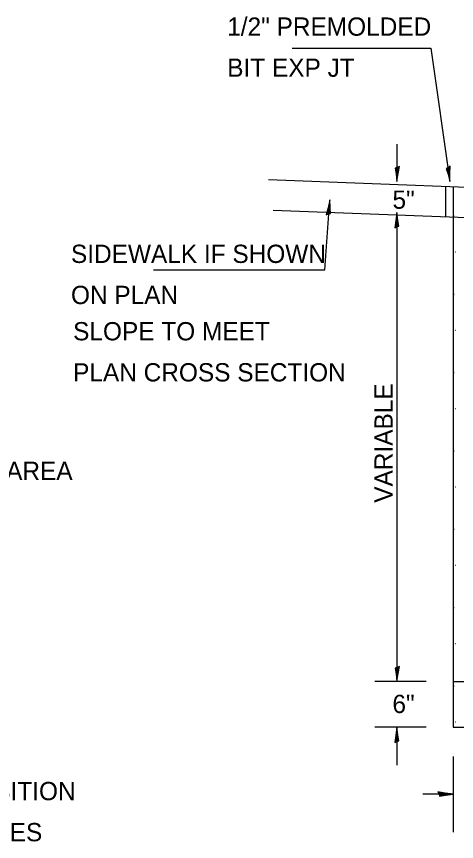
# Model space of a CAD drawing. Extents: x 56621 to 57301, y 43506 to 43946.
# Drawn here: x 57094.5 to 57152.4, y 43602.9 to 43711.3 of the extents above; entities that cross this region are included whole.
import ezdxf

# ---------------------------------------------------------------- set-up
doc = ezdxf.new("R2010")
doc.units = 0
for name, color, linetype in [('Design_EX_Roadway Notes', 7, 'Continuous'), ('Sheets_General Details', 7, 'Continuous'), ('Topo_Building', 7, 'Continuous')]:
    doc.layers.add(name, color=color, linetype=linetype)

msp = doc.modelspace()

# ---------------------------------------------------------------- linework, layer by layer
at = {"layer": 'Design_EX_Roadway Notes'}
for p, q in [((57130.76, 43707.13), (57149, 43707.13)), ((57149, 43707.13), (57151.51, 43689.59)), ((57144.54, 43694.48), (57144.54, 43689.58)), ((57135.05, 43677.98), (57135.7, 43687.18)), ((57144.54, 43685.51), (57144.54, 43623.88)), ((57112.55, 43677.98), (57135.05, 43677.98)), ((57148.38, 43623.88), (57141.65, 43623.88)), ((57148.38, 43617.88), (57141.65, 43617.88)), ((57144.54, 43617.88), (57144.54, 43612.91)), ((57151.93, 43614.02), (57151.93, 43604.11)), ((57151.93, 43609.07), (57147.96, 43609.07))]:
    msp.add_line(p, q, dxfattribs=at)
for points in [[(57144.57, 43691.42), (57144.3, 43691.35), (57144.42, 43690.58), (57144.54, 43689.58), (57144.69, 43690.65), (57144.86, 43691.58), (57144.57, 43691.42), (57144.39, 43691.33), (57144.55, 43690.25), (57144.76, 43691.44), (57144.52, 43691.26), (57144.55, 43690.76), (57144.62, 43691.24)], [(57151.28, 43691.41), (57151.02, 43691.31), (57151.25, 43690.56), (57151.51, 43689.59), (57151.51, 43690.66), (57151.54, 43691.61), (57151.28, 43691.41), (57151.11, 43691.3), (57151.42, 43690.25), (57151.46, 43691.45), (57151.25, 43691.24), (57151.36, 43690.76), (57151.36, 43691.24)], [(57135.54, 43685.35), (57135.82, 43685.4), (57135.76, 43686.18), (57135.7, 43687.18), (57135.48, 43686.13), (57135.25, 43685.21), (57135.54, 43685.35), (57135.73, 43685.42), (57135.65, 43686.51), (57135.36, 43685.35), (57135.61, 43685.51), (57135.61, 43686), (57135.5, 43685.53)], [(57144.52, 43683.68), (57144.79, 43683.74), (57144.67, 43684.51), (57144.54, 43685.51), (57144.4, 43684.45), (57144.24, 43683.51), (57144.52, 43683.68), (57144.7, 43683.76), (57144.54, 43684.84), (57144.34, 43683.66), (57144.57, 43683.83), (57144.54, 43684.33), (57144.46, 43683.85)], [(57144.57, 43625.72), (57144.3, 43625.65), (57144.42, 43624.88), (57144.54, 43623.88), (57144.69, 43624.95), (57144.86, 43625.88), (57144.57, 43625.72), (57144.39, 43625.64), (57144.55, 43624.55), (57144.76, 43625.74), (57144.52, 43625.56), (57144.55, 43625.06), (57144.62, 43625.54)], [(57144.52, 43616.05), (57144.79, 43616.11), (57144.67, 43616.88), (57144.54, 43617.88), (57144.4, 43616.82), (57144.24, 43615.88), (57144.52, 43616.05), (57144.7, 43616.13), (57144.54, 43617.21), (57144.34, 43616.03), (57144.57, 43616.2), (57144.54, 43616.7), (57144.46, 43616.22)], [(57150.09, 43609.09), (57150.15, 43608.82), (57150.93, 43608.94), (57151.93, 43609.07), (57150.86, 43609.21), (57149.93, 43609.38), (57150.09, 43609.09), (57150.17, 43608.91), (57151.26, 43609.07), (57150.07, 43609.28), (57150.25, 43609.04), (57150.75, 43609.08), (57150.27, 43609.15)]]:
    msp.add_lwpolyline(points, dxfattribs=at)
at = {"layer": 'Sheets_General Details'}
for p, q in [((57152, 43685.1), (57152.08, 43685.1)), ((57152.22, 43680.35), (57152.3, 43680.35)), ((57152, 43674.81), (57152.08, 43674.81)), ((57152.22, 43670.05), (57152.3, 43670.05)), ((57152, 43664.51), (57152.08, 43664.51)), ((57152.22, 43659.75), (57152.3, 43659.75)), ((57152, 43654.22), (57152.08, 43654.22)), ((57152.22, 43649.46), (57152.3, 43649.46)), ((57152, 43643.92), (57152.08, 43643.92)), ((57152.22, 43639.17), (57152.3, 43639.17)), ((57152, 43633.63), (57152.08, 43633.63)), ((57152.22, 43628.87), (57152.3, 43628.87)), ((57152, 43623.33), (57152.08, 43623.33)), ((57152.22, 43618.58), (57152.3, 43618.58))]:
    msp.add_line(p, q, dxfattribs=at)
at = {"layer": 'Topo_Building'}
for p, q in [((57202, 43686.98), (57127.64, 43689.8)), ((57150.93, 43688.88), (57150.93, 43684.93)), ((57151.93, 43688.88), (57151.93, 43617.88)), ((57151.93, 43688.88), (57151.93, 43668.9)), ((57198.93, 43683.09), (57128.27, 43685.78)), ((57151.93, 43623.88), (57197.93, 43623.88)), ((57151.93, 43617.88), (57197.93, 43617.88))]:
    msp.add_line(p, q, dxfattribs=at)

# ---------------------------------------------------------------- texts
at = {"layer": 'Design_EX_Roadway Notes'}
for s, p in [('1/2" PREMOLDED', (57122.22, 43708.75)), ('BIT EXP JT', (57122.22, 43703.35)), ('5"', (57143.95, 43686.01)), ('SIDEWALK IF SHOWN', (57101.68, 43678.89)), ('ON PLAN', (57101.68, 43673.49)), ('SLOPE TO MEET', (57101.96, 43668.72)), ('PLAN CROSS SECTION', (57101.96, 43663.32)), ('IF IN SIDEWALK AREA', (57067.83, 43650.38)), ('6"', (57143.94, 43619.75)), ('CURB & GUTTER TRANSITION', (57055.75, 43608.3)), ("IN 5' MINIMUM BOTH SIDES", (57055.75, 43602.9))]:
    msp.add_text(s, height=2.4, dxfattribs=at).set_placement(p)
msp.add_text('VARIABLE', height=2.4, rotation=90, dxfattribs=at).set_placement((57143.98, 43647.38))

doc.saveas('drawing.dxf')
